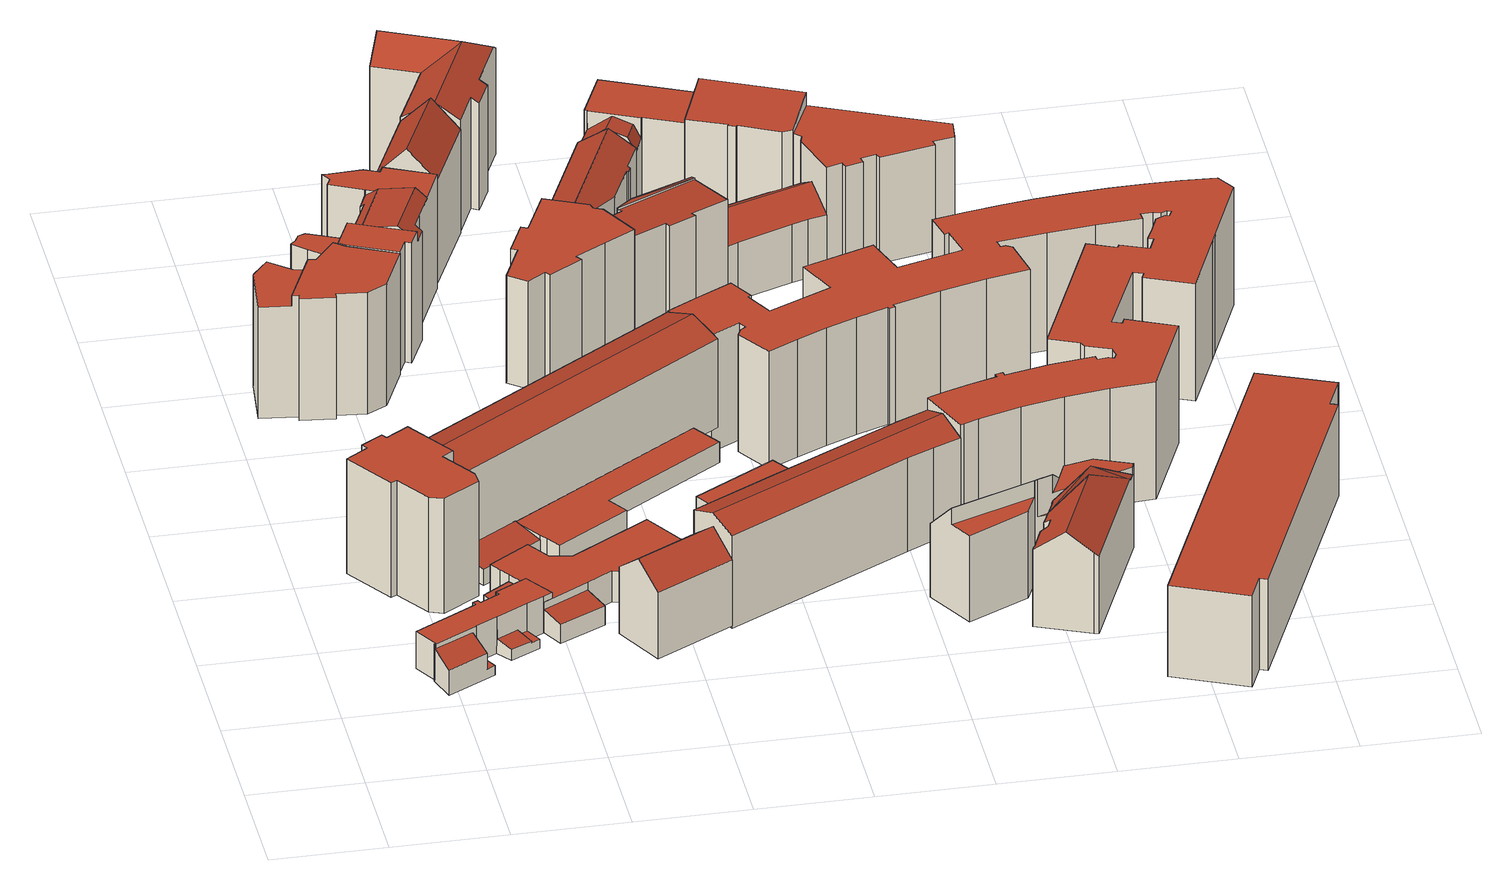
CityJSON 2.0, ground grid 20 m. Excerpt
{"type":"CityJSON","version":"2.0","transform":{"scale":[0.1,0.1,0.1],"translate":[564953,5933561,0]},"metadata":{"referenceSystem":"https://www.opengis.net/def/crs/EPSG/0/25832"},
"CityObjects":{
"building1":{"type":"Building","attributes":{"Gemeindeschluessel":"02000000","Geometrietyp2DReferenz":"3000","function":"31001_1120","roofType":"1000","measuredHeight":21.92,"storeysAboveGround":5},"geometry":[{"type":"MultiSurface","lod":"2","boundaries":[[[0,1,2,3]],[[3,2,4,5]],[[5,4,6,7]],[[7,6,8,9]],[[9,8,10,11]],[[11,10,12,13]],[[13,12,14,15]],[[15,14,16,17]],[[18,19,20,21]],[[21,20,22,23]],[[23,22,24,25]],[[25,24,1,0]],[[26,27,19,18]],[[27,26,17,16]],[[17,26,18,21,23,25,0,3,5,7,9,11,13,15]],[[27,16,14,12,10,8,6,4,2,1,24,22,20,19]]],"semantics":{"surfaces":[{"type":"WallSurface"},{"type":"GroundSurface"},{"type":"RoofSurface"}],"values":[0,0,0,0,0,0,0,0,0,0,0,0,0,0,1,2]}}]},
"building2":{"type":"Building","attributes":{"Gemeindeschluessel":"02000000","Geometrietyp2DReferenz":"3000","function":"31001_2010","roofType":"1000","measuredHeight":6.93,"storeysAboveGround":2},"geometry":[{"type":"MultiSurface","lod":"2","boundaries":[[[28,29,30,31]],[[32,33,34,35]],[[36,37,38,39]],[[40,41,42,43]],[[44,45,46,47]],[[47,46,48,49]],[[39,30,29,36]],[[50,51,52,53]],[[53,52,54,55]],[[56,57,51,50]],[[43,34,33,40]],[[58,59,60,61]],[[62,63,64,65]],[[65,64,66,67]],[[68,69,70,71]],[[72,73,74,75,66,64,63,60,59,76,54,52,51,57,48,46,45,77]],[[78,79,80,81,82,83,44,47,49,56,50,53,55,84,68,71,62,65,67]],[[56,49,48,57]],[[61,60,63,62,71,70]],[[69,68,84,76,59,58]],[[78,67,66,42,41]],[[79,78,41,40,33,32]],[[80,79,32,35,75,74]],[[66,75,35,34,43,42]],[[84,55,54,76]],[[82,81,73,72,38,37]],[[81,80,74,73]],[[83,82,37,36,29,28]],[[44,83,28,31,77,45]],[[72,77,31,30,39,38]],[[69,58,61,70]]],"semantics":{"surfaces":[{"type":"RoofSurface"},{"type":"WallSurface"},{"type":"GroundSurface"}],"values":[0,0,0,0,1,1,1,1,1,1,1,1,1,1,1,0,2,1,1,1,1,1,1,1,1,1,1,1,1,1,0]}}]},
"building3":{"type":"Building","attributes":{"Gemeindeschluessel":"02000000","Geometrietyp2DReferenz":"3000","function":"31001_1010","roofType":"1000","measuredHeight":23.17,"storeysAboveGround":5},"geometry":[{"type":"MultiSurface","lod":"2","boundaries":[[[85,86,87,88,89,90,91]],[[92,91,90,93]],[[93,90,89,94]],[[94,89,88,95]],[[95,88,87,96]],[[85,97,98,86]],[[99,100,101,102]],[[102,101,103,104]],[[104,103,105,106]],[[106,105,107,108]],[[109,110,111,112]],[[112,111,113,114]],[[115,99,102,104,106,108,92,93,94,95,96,116,109,112,114]],[[100,99,115,117]],[[117,115,114,113]],[[110,109,116,118]],[[92,108,107,97,85,91]],[[116,96,87,86,98,118]],[[110,118,98,97,107,105,103,101,100,117,113,111]]],"semantics":{"surfaces":[{"type":"RoofSurface"},{"type":"WallSurface"},{"type":"GroundSurface"}],"values":[0,1,1,1,1,1,1,1,1,1,1,1,2,1,1,1,1,1,0]}}]},
"building4":{"type":"Building","attributes":{"Gemeindeschluessel":"02000000","Geometrietyp2DReferenz":"3000","function":"31001_2100","roofType":"1000","measuredHeight":5.81,"storeysAboveGround":2},"geometry":[{"type":"MultiSurface","lod":"2","boundaries":[[[119,120,121,122]],[[123,124,125,126]],[[126,125,127,128]],[[121,129,130,122]],[[131,132,133,134]],[[135,121,120,136]],[[136,120,119,137]],[[138,139,128,127]],[[140,141,135,136,137,131,134,123,126,128,139,142,143,144,145]],[[133,132,130,129,146,147,148,149,150,151,138,127,125,124]],[[146,129,121,135,141]],[[148,147,140,145]],[[149,148,145,144]],[[147,146,141,140]],[[150,149,144,143]],[[151,150,143,142]],[[138,151,142,139]],[[131,137,119,122,130,132]],[[133,124,123,134]]],"semantics":{"surfaces":[{"type":"RoofSurface"},{"type":"WallSurface"},{"type":"GroundSurface"}],"values":[0,1,1,1,1,1,1,1,2,0,1,1,1,1,1,1,1,1,1]}}]},
"building5":{"type":"Building","attributes":{"Gemeindeschluessel":"02000000","Geometrietyp2DReferenz":"3000","function":"31001_1120","roofType":"1000","measuredHeight":23.56,"storeysAboveGround":6},"geometry":[{"type":"MultiSurface","lod":"2","boundaries":[[[152,153,154,155,156,157,158]],[[159,160,161,162,163,164,165,166,167,168]],[[169,170,171,172,173,174,175]],[[159,176,177,170,169]],[[168,178,179,180,181,182,183,177,176]],[[184,157,156,185]],[[185,156,155,186]],[[186,155,154,187]],[[188,158,157,184]],[[152,162,161,153]],[[168,167,178]],[[189,166,165,190]],[[190,165,164,191]],[[191,164,163,192]],[[193,194,195,196]],[[196,195,197,198]],[[199,200,201,202]],[[202,201,194,193]],[[203,174,173,204]],[[205,206,207,208]],[[208,207,209,210]],[[171,211,172]],[[212,181,180,213]],[[213,180,179,214]],[[212,213,214,189,190,191,192,188,184,185,186,187,215,203,204,216,199,202,193,196,198,205,208,210]],[[188,192,163,162,152,158]],[[171,170,177,183]],[[212,210,209,183,182,181]],[[159,168,176]],[[216,204,173,172,211,217]],[[200,199,216,217]],[[206,205,198,197]],[[189,214,179,178,167,166]],[[160,159,169,175]],[[203,215,160,175,174]],[[215,187,154,153,161,160]],[[206,197,195,194,201,200,217,211,171,183,209,207]]],"semantics":{"surfaces":[{"type":"RoofSurface"},{"type":"WallSurface"},{"type":"GroundSurface"}],"values":[0,0,0,0,0,1,1,1,1,1,1,1,1,1,1,1,1,1,1,1,1,1,1,1,2,1,1,1,1,1,1,1,1,1,1,1,0]}}]},
"building6":{"type":"Building","attributes":{"Gemeindeschluessel":"02000000","Geometrietyp2DReferenz":"3000","function":"31001_1010","roofType":"3100","measuredHeight":16.54,"storeysAboveGround":4},"geometry":[{"type":"MultiSurface","lod":"2","boundaries":[[[218,219,220,221]],[[222,223,219,218]],[[224,221,220,225]],[[226,223,222,227]],[[227,222,218,221,224]],[[225,220,219,223,226]],[[225,226,227,224]]],"semantics":{"surfaces":[{"type":"RoofSurface"},{"type":"WallSurface"},{"type":"GroundSurface"}],"values":[0,0,1,1,1,1,2]}}]},
"building7":{"type":"Building","attributes":{"Gemeindeschluessel":"02000000","Geometrietyp2DReferenz":"3000","function":"31001_2100","roofType":"1000","measuredHeight":4.12,"storeysAboveGround":1},"geometry":[{"type":"MultiSurface","lod":"2","boundaries":[[[228,229,230,231,232]],[[233,231,230]],[[234,229,228,235]],[[235,228,232,236]],[[237,238,239,229,234]],[[229,239,230]],[[240,241,242,243]],[[244,245,246,247]],[[248,240,243,237,234,235,236,244,247]],[[242,241,249,246,245,233,230,239,238]],[[233,245,244,236,232,231]],[[242,238,237,243]],[[249,241,240,248]],[[246,249,248,247]]],"semantics":{"surfaces":[{"type":"RoofSurface"},{"type":"WallSurface"},{"type":"GroundSurface"}],"values":[0,1,1,1,1,1,1,1,2,0,1,1,1,1]}}]},
"building8":{"type":"Building","attributes":{"Gemeindeschluessel":"02000000","Geometrietyp2DReferenz":"3000","function":"31001_1010","roofType":"3100","measuredHeight":19.06,"storeysAboveGround":5},"geometry":[{"type":"MultiSurface","lod":"2","boundaries":[[[250,251,252,253]],[[254,255,251,250,256,257]],[[258,253,252,259]],[[260,255,254,261]],[[262,257,256,263]],[[261,254,257,262]],[[263,256,250,253,258]],[[259,252,251,255,260]],[[259,260,261,262,263,258]]],"semantics":{"surfaces":[{"type":"RoofSurface"},{"type":"WallSurface"},{"type":"GroundSurface"}],"values":[0,0,1,1,1,1,1,1,2]}}]},
"building9":{"type":"Building","attributes":{"Gemeindeschluessel":"02000000","Geometrietyp2DReferenz":"3000","function":"31001_1010","roofType":"3100","measuredHeight":25.11,"storeysAboveGround":6},"geometry":[{"type":"MultiSurface","lod":"2","boundaries":[[[264,265,266,267,268]],[[269,268,267,270]],[[271,264,268,269]],[[272,271,269,270,273]],[[265,264,271,272,274]],[[274,272,273,275]],[[273,270,267,266,275]],[[274,275,266,265]]],"semantics":{"surfaces":[{"type":"RoofSurface"},{"type":"WallSurface"},{"type":"GroundSurface"}],"values":[0,1,1,2,1,1,1,0]}}]},
"building10":{"type":"Building","attributes":{"Gemeindeschluessel":"02000000","Geometrietyp2DReferenz":"3000","function":"31001_1120","roofType":"1000","measuredHeight":20.43,"storeysAboveGround":5},"geometry":[{"type":"MultiSurface","lod":"2","boundaries":[[[276,277,278,279]],[[279,278,280,281]],[[281,280,282,283]],[[283,282,284,285]],[[285,284,286,287]],[[287,286,288,289]],[[289,288,290,291]],[[291,290,292,293]],[[293,292,294,295]],[[295,294,296,297]],[[297,296,298,299]],[[299,298,300,301]],[[301,300,302,303]],[[303,302,304,305]],[[306,307,277,276]],[[305,304,307,306]],[[305,306,276,279,281,283,285,287,289,291,293,295,297,299,301,303]],[[307,304,302,300,298,296,294,292,290,288,286,284,282,280,278,277]]],"semantics":{"surfaces":[{"type":"WallSurface"},{"type":"GroundSurface"},{"type":"RoofSurface"}],"values":[0,0,0,0,0,0,0,0,0,0,0,0,0,0,0,0,1,2]}}]},
"building11":{"type":"Building","attributes":{"Gemeindeschluessel":"02000000","Geometrietyp2DReferenz":"3000","function":"31001_1120","roofType":"3100","measuredHeight":24,"storeysAboveGround":6},"geometry":[{"type":"MultiSurface","lod":"2","boundaries":[[[308,309,310,311]],[[311,310,312,313]],[[313,312,314,315]],[[316,317,318,319]],[[319,318,320,321]],[[321,320,322,323]],[[323,322,324,325]],[[316,319,321,323,325,308,311,313,315,326,327,328,329]],[[317,316,329,330,331]],[[330,329,328,332]],[[308,325,324,333,309]],[[326,315,314,334]],[[335,327,326,334]],[[328,327,335,336,332]],[[333,324,322,320,318,317,331,337]],[[337,331,330,332,336]],[[333,337,334,314,312,310,309]],[[337,336,335,334]]],"semantics":{"surfaces":[{"type":"WallSurface"},{"type":"GroundSurface"},{"type":"RoofSurface"}],"values":[0,0,0,0,0,0,0,1,0,0,0,0,0,0,2,2,2,2]}}]},
"building12":{"type":"Building","attributes":{"Gemeindeschluessel":"02000000","Geometrietyp2DReferenz":"3000","function":"31001_2100","roofType":"1000","measuredHeight":5.26,"storeysAboveGround":2},"geometry":[{"type":"MultiSurface","lod":"2","boundaries":[[[338,339,340,341]],[[341,340,342,343]],[[344,345,346,342,340,339]],[[347,348,349,338,341,343]],[[338,349,344,339]],[[349,348,345,344]],[[348,347,346,345]],[[347,343,342,346]]],"semantics":{"surfaces":[{"type":"WallSurface"},{"type":"RoofSurface"},{"type":"GroundSurface"}],"values":[0,0,1,2,0,0,0,0]}}]},
"building13":{"type":"Building","attributes":{"Gemeindeschluessel":"02000000","Geometrietyp2DReferenz":"3000","function":"31001_1010","roofType":"3100","measuredHeight":19.51,"storeysAboveGround":5},"geometry":[{"type":"MultiSurface","lod":"2","boundaries":[[[350,351,352,353]],[[353,352,354,355]],[[355,354,356,357]],[[357,356,358,359]],[[360,361,362,363]],[[363,362,364,365]],[[366,350,353,355,357,359,367,360,363,365]],[[361,360,367,368,369]],[[370,366,365,364]],[[350,366,370,371,351]],[[368,367,359,358]],[[371,370,364,362,361,369]],[[371,369,368,358,356,354,352,351]]],"semantics":{"surfaces":[{"type":"WallSurface"},{"type":"GroundSurface"},{"type":"RoofSurface"}],"values":[0,0,0,0,0,0,1,0,0,0,0,2,2]}}]},
"building14":{"type":"Building","attributes":{"Gemeindeschluessel":"02000000","Geometrietyp2DReferenz":"3000","function":"31001_1010","roofType":"3100","measuredHeight":19.47,"storeysAboveGround":5},"geometry":[{"type":"MultiSurface","lod":"2","boundaries":[[[372,373,374,375,376]],[[377,378,379,380,381,382,383,384,385,373,372]],[[386,376,375,387]],[[387,375,374,388]],[[389,385,384,390]],[[390,384,383,391]],[[391,383,382,392]],[[392,382,381,393]],[[393,381,380,394]],[[394,380,379,395]],[[395,379,378,396]],[[396,378,377,397]],[[397,377,372,376,386]],[[388,374,373,385,389]],[[388,389,390,391,392,393,394,395,396,397,386,387]]],"semantics":{"surfaces":[{"type":"RoofSurface"},{"type":"WallSurface"},{"type":"GroundSurface"}],"values":[0,0,1,1,1,1,1,1,1,1,1,1,1,1,2]}}]},
"building15":{"type":"Building","attributes":{"Gemeindeschluessel":"02000000","Geometrietyp2DReferenz":"3000","function":"31001_1120","roofType":"1000","measuredHeight":19.65,"storeysAboveGround":5},"geometry":[{"type":"MultiSurface","lod":"2","boundaries":[[[398,399,400,401]],[[399,402,403,400]],[[404,405,406,407]],[[408,409,410,411]],[[411,410,412,413]],[[413,412,414,415]],[[415,414,416,417]],[[417,416,418,419]],[[420,399,398,421]],[[422,403,402,423]],[[424,404,407,425,422,423,408,411,413,415,417,419]],[[422,425,401,400,403]],[[426,424,419,418]],[[408,423,402,399,420,409]],[[425,407,406,421,398,401]],[[405,404,424,426]],[[405,426,418,416,414,412,410,409,420,421,406]]],"semantics":{"surfaces":[{"type":"RoofSurface"},{"type":"WallSurface"},{"type":"GroundSurface"}],"values":[0,0,1,1,1,1,1,1,1,1,2,1,1,1,1,1,0]}}]},
"building16":{"type":"Building","attributes":{"Gemeindeschluessel":"02000000","Geometrietyp2DReferenz":"3000","function":"31001_2010","roofType":"1000","measuredHeight":19.52,"storeysAboveGround":5},"geometry":[{"type":"MultiSurface","lod":"2","boundaries":[[[427,428,429,430]],[[431,432,428,427]],[[433,434,432,431]],[[435,436,437,438]],[[439,440,436,435]],[[441,442,443,444]],[[445,446,447,439,435,438,441,444]],[[447,446,433,431,427,430]],[[448,429,428,432,434,449]],[[446,445,450,449,434,433]],[[450,445,444,443]],[[442,441,438,437]],[[439,447,430,429,448,440]],[[442,437,436,440,448,449,450,443]]],"semantics":{"surfaces":[{"type":"RoofSurface"},{"type":"WallSurface"},{"type":"GroundSurface"}],"values":[0,0,0,1,1,1,2,1,1,1,1,1,1,0]}}]},
"building17":{"type":"Building","attributes":{"Gemeindeschluessel":"02000000","Geometrietyp2DReferenz":"3000","function":"31001_1010","roofType":"1000","measuredHeight":19.55,"storeysAboveGround":4},"geometry":[{"type":"MultiSurface","lod":"2","boundaries":[[[451,452,453,454,455]],[[453,456,457,458,454]],[[459,460,461,462,463]],[[464,465,466,467,468,469]],[[453,470,456]],[[452,470,453]],[[471,472,473]],[[474,475,476,477]],[[477,476,478,479]],[[479,478,480,481]],[[482,483,484,485]],[[486,487,488,489]],[[489,488,490,491]],[[491,490,492,493]],[[493,492,494,495]],[[468,496,469]],[[471,457,456,472]],[[497,460,459,498]],[[468,467,499]],[[500,466,465,501]],[[502,503,504,505]],[[506,458,457,471,473,507,508,509]],[[501,465,464,470,452,451,461,460,497]],[[502,505,486,489,491,493,495,506,509,510,511,474,477,479,481,512,500,501,497,498]],[[485,484,475,474,511,513]],[[506,495,494,514,455,454,458]],[[503,502,498,459,463]],[[473,472,456,470,464,469,496,507]],[[500,512,515,499,467,466]],[[451,455,514,462,461]],[[487,486,505,504]],[[513,511,510,516]],[[510,509,508,483,482,516]],[[515,512,481,480]],[[487,504,503,463,462,514,494,492,490,488]],[[513,516,482,485]],[[515,480,478,476,475,484,483,508,507,496,468,499]]],"semantics":{"surfaces":[{"type":"RoofSurface"},{"type":"WallSurface"},{"type":"GroundSurface"}],"values":[0,0,0,0,0,0,0,1,1,1,1,1,1,1,1,1,1,1,1,1,1,1,1,2,1,1,1,1,1,1,1,1,1,1,0,0,0]}}]},
"building18":{"type":"Building","attributes":{"Gemeindeschluessel":"02000000","Geometrietyp2DReferenz":"3000","function":"31001_1120","roofType":"3100","measuredHeight":14.39,"storeysAboveGround":4},"geometry":[{"type":"MultiSurface","lod":"2","boundaries":[[[517,518,519,520]],[[520,519,521,522]],[[522,521,523,524]],[[524,523,525,526]],[[527,528,529,530]],[[530,529,531,532]],[[532,531,533,534]],[[535,517,520,522,524,526,536,527,530,532,534]],[[537,533,531,529,528,538,539]],[[537,539,518,517,535]],[[538,528,527,536,540]],[[533,537,535,534]],[[540,536,526,525]],[[540,525,523,521,519,518,539,538]]],"semantics":{"surfaces":[{"type":"WallSurface"},{"type":"GroundSurface"},{"type":"RoofSurface"}],"values":[0,0,0,0,0,0,0,1,2,0,0,0,0,2]}}]},
"building19":{"type":"Building","attributes":{"Gemeindeschluessel":"02000000","Geometrietyp2DReferenz":"3000","function":"31001_1100","roofType":"2100","measuredHeight":22.36,"storeysAboveGround":5},"geometry":[{"type":"MultiSurface","lod":"2","boundaries":[[[541,542,543,544,545,546,547,548,549]],[[550,551,552,553,554,555,556,557,558]],[[550,549,548,551]],[[551,548,547,552]],[[552,547,546,553]],[[553,546,545,554]],[[554,545,544,555]],[[555,544,543,556]],[[556,543,542,557]],[[557,542,541,558]],[[558,541,549,550]]],"semantics":{"surfaces":[{"type":"RoofSurface"},{"type":"GroundSurface"},{"type":"WallSurface"}],"values":[0,1,2,2,2,2,2,2,2,2,2]}}]},
"building20":{"type":"Building","attributes":{"Gemeindeschluessel":"02000000","Geometrietyp2DReferenz":"3000","function":"31001_1120","roofType":"1000","measuredHeight":22.39,"storeysAboveGround":5},"geometry":[{"type":"MultiSurface","lod":"2","boundaries":[[[559,560,561,562,563,564,565,566,567,568,569,570,571,572,573,574,575,576,577,578,579,580,581,582,583,584,585,586,587,588,589,590,591,592,593,594,595,596,597,598,599,600,601,602,603,604,605,606,607,608,609,610,611,612,613,614,615,616,617,618,619,620,621,622,623,624,625,626,627,628,629,630,631,632,633,634,635,636,637,638,639,640,641,642,643,644,645,646,647,648,649,650,651,652,653,654,655]],[[656,657,658,659,660,661,662,663,664,665,666,667,668,669,670,671,672,673,674,675,676,677,678,679,680,681,682,683,684,685,686,687,688,689,690,691,692,693,694,695,696,697,698,699,700,701,702,703,704,705,706,707,708,709,710,711,712,713,714,715,716,717,718,719,720,721,722,723,724,725,726,727,728,729,730,731,732,733,734,735,736,737,738,739,740,741,742,743,744,745,746,747,748,749,750,751,752]],[[752,751,560,559]],[[751,750,561,560]],[[750,749,562,561]],[[749,748,563,562]],[[748,747,564,563]],[[747,746,565,564]],[[746,745,566,565]],[[745,744,567,566]],[[744,743,568,567]],[[743,742,569,568]],[[742,741,570,569]],[[741,740,571,570]],[[740,739,572,571]],[[739,738,573,572]],[[738,737,574,573]],[[737,736,575,574]],[[736,735,576,575]],[[735,734,577,576]],[[734,733,578,577]],[[733,732,579,578]],[[732,731,580,579]],[[731,730,581,580]],[[730,729,582,581]],[[729,728,583,582]],[[728,727,584,583]],[[727,726,585,584]],[[726,725,586,585]],[[725,724,587,586]],[[724,723,588,587]],[[723,722,589,588]],[[722,721,590,589]],[[721,720,591,590]],[[720,719,592,591]],[[719,718,593,592]],[[718,717,594,593]],[[717,716,595,594]],[[716,715,596,595]],[[715,714,597,596]],[[714,713,598,597]],[[713,712,599,598]],[[712,711,600,599]],[[711,710,601,600]],[[710,709,602,601]],[[709,708,603,602]],[[708,707,604,603]],[[707,706,605,604]],[[706,705,606,605]],[[705,704,607,606]],[[704,703,608,607]],[[703,702,609,608]],[[702,701,610,609]],[[701,700,611,610]],[[700,699,612,611]],[[699,698,613,612]],[[698,697,614,613]],[[697,696,615,614]],[[696,695,616,615]],[[695,694,617,616]],[[694,693,618,617]],[[693,692,619,618]],[[692,691,620,619]],[[691,690,621,620]],[[690,689,622,621]],[[689,688,623,622]],[[688,687,624,623]],[[687,686,625,624]],[[686,685,626,625]],[[685,684,627,626]],[[684,683,628,627]],[[683,682,629,628]],[[682,681,630,629]],[[681,680,631,630]],[[680,679,632,631]],[[679,678,633,632]],[[678,677,634,633]],[[677,676,635,634]],[[676,675,636,635]],[[675,674,637,636]],[[674,673,638,637]],[[673,672,639,638]],[[672,671,640,639]],[[671,670,641,640]],[[670,669,642,641]],[[669,668,643,642]],[[668,667,644,643]],[[667,666,645,644]],[[666,665,646,645]],[[665,664,647,646]],[[664,663,648,647]],[[663,662,649,648]],[[662,661,650,649]],[[661,660,651,650]],[[660,659,652,651]],[[659,658,653,652]],[[658,657,654,653]],[[657,656,655,654]],[[656,752,559,655]]],"semantics":{"surfaces":[{"type":"GroundSurface"},{"type":"RoofSurface"},{"type":"WallSurface"}],"values":[0,1,2,2,2,2,2,2,2,2,2,2,2,2,2,2,2,2,2,2,2,2,2,2,2,2,2,2,2,2,2,2,2,2,2,2,2,2,2,2,2,2,2,2,2,2,2,2,2,2,2,2,2,2,2,2,2,2,2,2,2,2,2,2,2,2,2,2,2,2,2,2,2,2,2,2,2,2,2,2,2,2,2,2,2,2,2,2,2,2,2,2,2,2,2,2,2,2,2]}}]},
"building21":{"type":"Building","attributes":{"Gemeindeschluessel":"02000000","Geometrietyp2DReferenz":"3000","function":"31001_1120","roofType":"1000","measuredHeight":20.18,"storeysAboveGround":5},"geometry":[{"type":"MultiSurface","lod":"2","boundaries":[[[753,754,755,756,757,758,759,760,761,762,763,764,765,766,767]],[[768,769,770,771,772,773,774,775,776,777,778,779,780,781,782]],[[768,767,766,769]],[[769,766,765,770]],[[770,765,764,771]],[[771,764,763,772]],[[772,763,762,773]],[[773,762,761,774]],[[774,761,760,775]],[[775,760,759,776]],[[776,759,758,777]],[[777,758,757,778]],[[778,757,756,779]],[[779,756,755,780]],[[780,755,754,781]],[[781,754,753,782]],[[782,753,767,768]]],"semantics":{"surfaces":[{"type":"RoofSurface"},{"type":"GroundSurface"},{"type":"WallSurface"}],"values":[0,1,2,2,2,2,2,2,2,2,2,2,2,2,2,2,2]}}]},
"building22":{"type":"Building","attributes":{"Gemeindeschluessel":"02000000","Geometrietyp2DReferenz":"3000","function":"31001_1130","roofType":"1000","measuredHeight":17.44,"storeysAboveGround":6},"geometry":[{"type":"MultiSurface","lod":"2","boundaries":[[[783,784,785,786]],[[787,788,789,790]],[[790,789,791,792]],[[792,791,793,794]],[[794,793,795,796]],[[796,795,797,798]],[[798,797,799,800]],[[784,783,800,799]],[[801,802,788,787]],[[802,801,786,785]],[[786,801,787,790,792,794,796,798,800,783]],[[802,785,784,799,797,795,793,791,789,788]]],"semantics":{"surfaces":[{"type":"WallSurface"},{"type":"GroundSurface"},{"type":"RoofSurface"}],"values":[0,0,0,0,0,0,0,0,0,0,1,2]}}]}
},
"vertices":[
[68,508,86],[68,508,305],[107,534,305],[107,534,86],[100,544,305],[100,544,86],[138,569,305],[138,569,86],[144,559,305],[144,559,86],[184,585,305],[184,585,86],[242,499,305],[242,499,86],[222,485,305],[222,485,86],[263,424,305],[263,424,86],[200,359,86],[200,359,305],[176,368,305],[176,368,86],[135,428,305],[135,428,86],[125,422,305],[125,422,86],[265,400,86],[265,400,305],
[166,144,114],[236,182,114],[221,229,127],[152,191,127],[285,228,87],[322,247,87],[304,274,94],[267,254,94],[236,182,84],[251,191,84],[228,232,84],[221,229,84],[322,247,84],[337,255,84],[322,284,84],[304,274,84],[151,192,66],[151,192,136],[153,193,136],[153,193,66],[129,235,136],[129,235,66],[236,304,66],[236,304,136],[245,309,136],[245,309,66],[249,302,136],[249,302,66],[240,297,66],[240,297,136],[279,329,113],[279,329,136],[334,360,136],[334,360,113],[368,309,66],[368,309,136],[352,300,136],[352,300,66],[322,284,136],[322,284,66],[265,359,66],[265,359,113],[313,392,113],[313,392,66],[228,232,136],[228,233,136],[266,254,136],[267,254,136],[283,321,136],[152,191,136],[337,255,66],[285,228,66],[266,254,66],[228,233,66],[251,191,66],[166,144,66],[283,321,66],
[64,949,325],[111,1052,325],[87,1058,325],[50,1089,325],[24,1058,325],[21,1054,325],[10,955,325],[10,955,113],[21,1054,113],[24,1058,113],[50,1089,113],[87,1058,113],[64,949,345],[111,1052,345],[187,935,113],[187,935,345],[135,941,345],[135,941,113],[134,930,345],[134,930,113],[74,937,345],[74,937,113],[76,948,345],[76,948,113],[161,1095,113],[161,1095,345],[179,1080,345],[179,1080,113],[261,1042,345],[261,1042,113],[222,955,113],[124,1050,113],[222,955,345],[124,1050,345],
[373,262,104],[454,304,103],[433,344,112],[353,298,112],[313,392,67],[313,392,126],[302,409,126],[302,409,67],[289,428,126],[289,428,67],[433,344,126],[353,298,126],[352,300,67],[352,300,126],[368,309,126],[368,309,67],[433,344,67],[454,304,67],[373,262,67],[360,476,126],[360,476,67],[520,357,67],[478,371,67],[387,435,67],[425,427,67],[564,513,67],[621,420,67],[478,371,126],[520,357,126],[621,420,126],[564,513,126],[425,427,126],[387,435,126],
[168,1089,316],[194,1146,316],[131,1175,316],[118,1171,316],[111,1157,316],[102,1149,316],[125,1128,316],[242,1124,347],[201,1143,347],[194,1146,347],[168,1089,347],[179,1080,347],[261,1042,347],[274,1071,347],[285,1066,347],[300,1098,347],[278,1108,347],[215,1136,341],[265,1247,341],[259,1250,336],[245,1256,325],[231,1224,325],[237,1222,330],[201,1143,330],[271,1111,353],[321,1221,353],[300,1098,325],[315,1131,325],[304,1136,336],[316,1161,336],[339,1213,335],[339,1213,336],[102,1149,118],[111,1157,118],[118,1171,118],[131,1175,118],[125,1128,118],[285,1066,118],[274,1071,118],[261,1042,118],[179,1080,118],[185,1315,118],[185,1315,336],[190,1315,336],[190,1315,118],[254,1317,336],[254,1317,118],[188,1283,118],[188,1283,336],[195,1298,336],[195,1298,118],[237,1222,118],[231,1224,118],[280,1305,118],[280,1305,336],[286,1318,336],[286,1318,118],[369,1280,336],[369,1280,118],[245,1256,336],[316,1161,118],[304,1136,118],[315,1131,118],[201,1143,118],[246,1256,118],[246,1256,336],
[495,229,234],[632,304,234],[609,348,195],[471,273,195],[518,185,195],[655,259,195],[471,273,68],[609,348,68],[655,259,68],[518,185,68],
[281,440,110],[388,511,110],[361,552,118],[356,560,120],[249,488,120],[356,560,118],[388,511,79],[281,440,79],[249,488,79],[396,500,79],[396,500,118],[388,511,118],[540,559,79],[540,559,118],[413,475,118],[413,475,79],[694,784,79],[694,784,118],[727,734,118],[727,734,79],[517,594,79],[517,594,118],
[217,537,285],[708,863,285],[676,911,263],[184,585,263],[740,815,263],[732,827,269],[242,499,268],[249,488,263],[184,585,94],[676,911,94],[732,827,94],[740,815,94],[249,488,94],[242,499,94],
[286,1318,334],[323,1301,377],[391,1446,377],[345,1468,324],[277,1322,324],[277,1322,126],[345,1468,126],[286,1318,126],[369,1280,126],[436,1425,126],[369,1280,323],[436,1425,324],
[428,1000,103],[428,1000,308],[461,1073,308],[461,1073,103],[450,1078,308],[450,1078,103],[479,1141,308],[479,1141,103],[490,1135,308],[490,1135,103],[529,1219,308],[529,1219,103],[602,1186,308],[602,1186,103],[605,1175,308],[605,1175,103],[620,1168,308],[620,1168,103],[658,1097,308],[658,1097,103],[604,1067,308],[604,1067,103],[550,1035,308],[550,1035,103],[557,1025,308],[557,1025,103],[498,988,308],[498,988,103],[491,997,308],[491,997,103],[459,975,103],[459,975,308],
[345,1468,129],[345,1468,331],[381,1546,332],[381,1546,129],[384,1552,332],[384,1552,129],[396,1578,332],[396,1578,129],[489,1542,129],[489,1542,341],[502,1536,332],[502,1536,129],[478,1484,332],[478,1484,129],[465,1490,341],[465,1490,129],[436,1425,341],[436,1425,129],[403,1593,129],[326,1629,129],[368,1722,129],[537,1645,129],[537,1645,332],[531,1634,341],[368,1722,332],[397,1443,369],[403,1593,332],[326,1629,332],[347,1676,369],[476,1616,369],
[656,569,71],[656,569,124],[799,654,124],[799,654,71],[857,568,124],[857,568,71],[707,485,124],[738,479,124],[853,542,124],[853,542,71],[738,479,71],[707,485,71],
[609,348,64],[609,348,241],[726,411,241],[726,411,64],[749,424,241],[749,424,64],[931,522,240],[931,522,64],[984,549,240],[984,549,64],[1075,480,64],[1075,480,240],[1026,458,241],[1026,458,64],[978,434,242],[978,434,64],[655,259,64],[1038,572,64],[1038,572,242],[1055,529,259],[655,259,240],[632,305,259],
[574,1198,294],[680,1429,294],[638,1448,263],[634,1450,260],[529,1219,260],[602,1186,274],[627,1214,266],[619,1224,274],[660,1272,262],[694,1347,262],[697,1346,260],[702,1357,260],[698,1358,263],[722,1410,263],[529,1219,100],[634,1450,100],[638,1448,100],[722,1410,100],[698,1358,100],[702,1357,100],[697,1346,100],[694,1347,100],[660,1272,100],[619,1224,100],[627,1214,100],[602,1186,100],
[651,1199,287],[790,1266,287],[674,1223,285],[650,1201,286],[787,1274,284],[681,1229,284],[627,1176,100],[627,1176,285],[657,1193,285],[657,1193,100],[827,1177,100],[827,1177,296],[762,1148,295],[762,1148,100],[767,1138,297],[767,1138,100],[720,1115,297],[720,1115,100],[715,1126,295],[715,1126,100],[658,1097,296],[658,1097,100],[790,1266,284],[651,1199,284],[681,1229,100],[787,1274,100],[620,1168,100],[650,1201,100],[620,1168,286],
[676,1431,292],[694,1468,292],[656,1485,260],[638,1448,260],[709,1416,281],[726,1453,281],[722,1410,256],[738,1447,256],[652,1488,101],[652,1488,296],[691,1575,296],[691,1575,101],[656,1486,101],[656,1486,296],[844,1505,101],[844,1505,296],[804,1418,296],[804,1418,101],[739,1448,101],[722,1410,101],[638,1448,101],[656,1485,296],[738,1447,296],[739,1448,296],
[1331,364,201],[1332,364,201],[1261,339,251],[1181,288,202],[1181,288,201],[1196,325,201],[1193,318,201],[1195,319,202],[1229,144,209],[1237,142,203],[1331,364,203],[1256,325,244],[1186,162,244],[1338,379,216],[1342,388,216],[1280,414,216],[1229,403,216],[1215,369,216],[1196,325,216],[1338,379,201],[1193,318,181],[1196,325,181],[1168,314,181],[990,304,56],[990,304,196],[1036,329,189],[1036,329,56],[1094,357,183],[1094,357,56],[1155,381,182],[1155,381,56],[1164,312,221],[1164,312,252],[1016,256,252],[1016,256,221],[1140,192,56],[1140,192,203],[1158,235,203],[1158,235,56],[1171,235,211],[1171,235,56],[1178,252,212],[1178,252,56],[1168,259,203],[1168,259,56],[1196,325,252],[1237,142,56],[1229,144,56],[1229,403,188],[1280,414,56],[1342,388,56],[1135,184,56],[1135,184,202],[1139,193,202],[1139,193,56],[1195,319,56],[1168,314,252],[1164,313,251],[1164,313,56],[1145,270,56],[1038,216,56],[1217,400,56],[1038,216,221],[1181,288,203],[1217,400,186],[1145,270,221],
[787,1274,97],[787,1274,209],[900,1316,207],[900,1316,97],[923,1323,208],[923,1323,97],[934,1324,209],[934,1324,97],[951,1325,212],[951,1325,97],[1003,1239,97],[1003,1239,207],[970,1229,208],[970,1229,97],[942,1220,208],[942,1220,97],[846,1185,207],[846,1185,97],[827,1177,97],[977,1325,97],[827,1177,206],[988,1290,241],[806,1227,241],[977,1325,218],
[870,1389,303],[868,1386,303],[881,1381,303],[883,1383,303],[951,1351,303],[969,1350,305],[1006,1430,323],[844,1505,323],[804,1418,303],[804,1418,99],[844,1505,99],[1006,1430,99],[969,1350,99],[951,1351,99],[883,1383,99],[881,1381,99],[868,1386,99],[870,1389,99],
[1647,1103,41],[1590,969,41],[1582,950,41],[1530,828,41],[1449,864,41],[1454,875,41],[1437,882,41],[1375,741,41],[1391,734,41],[1396,745,41],[1479,708,41],[1410,548,41],[1333,543,41],[1256,532,41],[1181,515,41],[1107,492,41],[1081,482,41],[1075,480,41],[1038,572,41],[1045,575,41],[1071,585,41],[1115,600,41],[1161,613,41],[1159,621,41],[1172,624,41],[1174,616,41],[1251,633,41],[1328,643,41],[1330,634,41],[1348,636,41],[1358,632,41],[1363,643,41],[1360,660,41],[1318,678,41],[1313,688,41],[1262,710,41],[1379,982,41],[1428,961,41],[1431,968,41],[1479,948,41],[1490,975,41],[1481,979,41],[1484,986,41],[1493,1005,41],[1505,1034,41],[1522,1042,41],[1528,1039,41],[1534,1051,41],[1527,1055,41],[1517,1050,41],[1504,1054,41],[1483,1053,41],[1484,1039,41],[1406,1034,41],[1324,1026,41],[1239,1015,41],[1242,1000,41],[1251,1001,41],[1261,995,41],[1276,922,41],[1201,907,41],[1121,886,41],[1038,859,41],[1040,853,41],[1030,850,41],[1028,854,41],[973,834,41],[919,811,41],[866,786,41],[814,759,41],[775,820,41],[782,834,41],[791,839,41],[783,854,41],[732,827,41],[676,911,41],[734,944,41],[793,975,41],[818,931,41],[812,928,41],[838,880,41],[949,931,41],[917,1001,41],[1041,1044,41],[1066,970,41],[1181,1002,41],[1168,1056,41],[1161,1054,41],[1150,1102,41],[1209,1114,41],[1268,1124,41],[1327,1132,41],[1387,1137,41],[1447,1141,41],[1507,1142,41],[1567,1141,41],[1627,1137,41],[1627,1137,265],[1567,1141,265],[1507,1142,265],[1447,1141,265],[1387,1137,265],[1327,1132,265],[1268,1124,265],[1209,1114,265],[1150,1102,265],[1161,1054,265],[1168,1056,265],[1181,1002,265],[1066,970,265],[1041,1044,265],[917,1001,265],[949,931,265],[838,880,265],[812,928,265],[818,931,265],[793,975,265],[734,944,265],[676,911,265],[732,827,265],[783,854,265],[791,839,265],[782,834,265],[775,820,265],[814,759,265],[866,786,265],[919,811,265],[973,834,265],[1028,854,265],[1030,850,265],[1040,853,265],[1038,859,265],[1121,886,265],[1201,907,265],[1276,922,265],[1261,995,265],[1251,1001,265],[1242,1000,265],[1239,1015,265],[1324,1026,265],[1406,1034,265],[1484,1039,265],[1483,1053,265],[1504,1054,265],[1517,1050,265],[1527,1055,265],[1534,1051,265],[1528,1039,265],[1522,1042,265],[1505,1034,265],[1493,1005,265],[1484,986,265],[1481,979,265],[1490,975,265],[1479,948,265],[1431,968,265],[1428,961,265],[1379,982,265],[1262,710,265],[1313,688,265],[1318,678,265],[1360,660,265],[1363,643,265],[1358,632,265],[1348,636,265],[1330,634,265],[1328,643,265],[1251,633,265],[1174,616,265],[1172,624,265],[1159,621,265],[1161,613,265],[1115,600,265],[1071,585,265],[1045,575,265],[1038,572,265],[1075,480,265],[1081,482,265],[1107,492,265],[1181,515,265],[1256,532,265],[1333,543,265],[1410,548,265],[1479,708,265],[1396,745,265],[1391,734,265],[1375,741,265],[1437,882,265],[1454,875,265],[1449,864,265],[1530,828,265],[1582,950,265],[1590,969,265],[1647,1103,265],
[981,1338,298],[977,1325,298],[1003,1239,298],[1030,1247,298],[1033,1235,298],[1064,1244,298],[1061,1255,298],[1089,1262,298],[1092,1251,298],[1188,1271,298],[1186,1283,298],[1223,1289,298],[1228,1329,298],[1006,1430,298],[969,1350,298],[969,1350,96],[1006,1430,96],[1228,1329,96],[1223,1289,96],[1186,1283,96],[1188,1271,96],[1092,1251,96],[1089,1262,96],[1061,1255,96],[1064,1244,96],[1033,1235,96],[1030,1247,96],[1003,1239,96],[977,1325,96],[981,1338,96],
[1593,667,8],[1593,667,182],[1596,674,182],[1596,674,8],[1722,612,8],[1722,612,182],[1699,559,182],[1699,559,8],[1712,553,182],[1712,553,8],[1498,54,182],[1498,54,8],[1484,60,182],[1484,60,8],[1463,10,182],[1463,10,8],[1335,67,182],[1335,67,8],[1725,619,8],[1725,619,182]
]}
